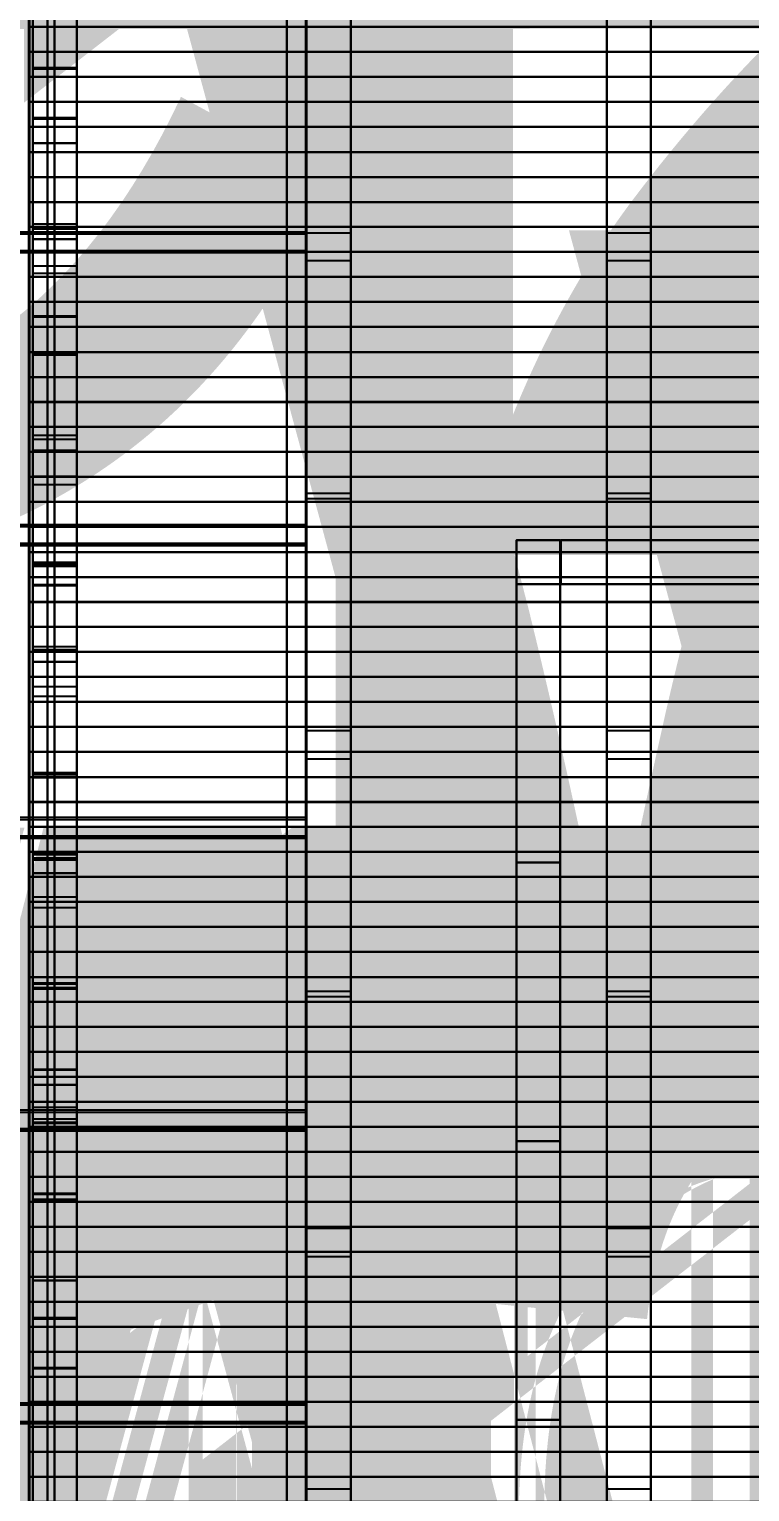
# Model space of a CAD drawing. Header units: inches. Extents: x 121 to 1265, y -33 to 627.
# Drawn here: x 407.3 to 465, y 102.3 to 219.2 of the extents above; entities that cross this region are included whole.
import ezdxf

# ---------------------------------------------------------------- set-up
doc = ezdxf.new("R2010")
doc.units = ezdxf.units.IN
doc.header["$MEASUREMENT"] = 0
for name, color, linetype in [('n5', 9, 'CONTINUOUS'), ('R1', 4, 'CONTINUOUS'), ('RT1', 7, 'CONTINUOUS'), ('W1', 5, 'CONTINUOUS')]:
    doc.layers.add(name, color=color, linetype=linetype)

msp = doc.modelspace()

# ---------------------------------------------------------------- linework, layer by layer
at = {"layer": 'n5'}
for points in [[(407.35, 505.18, -6), (407.35, 35.48, -6), (407.35, 35.48), (407.35, 505.18)], [(409.35, 505.18, -6), (409.35, 35.48, -6), (407.35, 35.48, -6), (407.35, 505.18, -6)], [(409.35, 35.48), (409.35, 505.18), (407.35, 505.18), (407.35, 35.48)], [(553.28, 217.37, -6), (407.35, 217.37, -6), (407.35, 219.37, -6), (553.28, 219.37, -6)], [(407.35, 217.37), (553.28, 217.37), (553.28, 219.37), (407.35, 219.37)], [(553.28, 217.37, -6), (407.35, 217.37, -6), (407.35, 217.37), (553.28, 217.37)], [(553.28, 215.37, -6), (407.35, 215.37, -6), (407.35, 217.37, -6), (553.28, 217.37, -6)], [(407.35, 215.37), (553.28, 215.37), (553.28, 217.37), (407.35, 217.37)], [(553.28, 215.37, -6), (407.35, 215.37, -6), (407.35, 215.37), (553.28, 215.37)], [(553.28, 213.37, -6), (407.35, 213.37, -6), (407.35, 215.37, -6), (553.28, 215.37, -6)], [(407.35, 213.37), (553.28, 213.37), (553.28, 215.37), (407.35, 215.37)], [(553.28, 213.37, -6), (407.35, 213.37, -6), (407.35, 213.37), (553.28, 213.37)], [(553.28, 211.37, -6), (407.35, 211.37, -6), (407.35, 213.37, -6), (553.28, 213.37, -6)], [(407.35, 211.37), (553.28, 211.37), (553.28, 213.37), (407.35, 213.37)], [(553.28, 211.37, -6), (407.35, 211.37, -6), (407.35, 211.37), (553.28, 211.37)], [(553.28, 209.37, -6), (407.35, 209.37, -6), (407.35, 211.37, -6), (553.28, 211.37, -6)], [(407.35, 209.37), (553.28, 209.37), (553.28, 211.37), (407.35, 211.37)], [(553.28, 209.37, -6), (407.35, 209.37, -6), (407.35, 209.37), (553.28, 209.37)], [(553.28, 207.37, -6), (407.35, 207.37, -6), (407.35, 209.37, -6), (553.28, 209.37, -6)], [(407.35, 207.37), (553.28, 207.37), (553.28, 209.37), (407.35, 209.37)], [(553.28, 207.37, -6), (407.35, 207.37, -6), (407.35, 207.37), (553.28, 207.37)], [(553.28, 205.37, -6), (407.35, 205.37, -6), (407.35, 207.37, -6), (553.28, 207.37, -6)], [(407.35, 205.37), (553.28, 205.37), (553.28, 207.37), (407.35, 207.37)], [(553.28, 205.38, -6), (407.35, 205.37, -6), (407.35, 205.37), (553.28, 205.38)], [(553.28, 203.38, -6), (407.35, 203.37, -6), (407.35, 205.37, -6), (553.28, 205.38, -6)], [(407.35, 203.37), (553.28, 203.38), (553.28, 205.38), (407.35, 205.37)], [(553.28, 203.38, -6), (407.35, 203.38, -6), (407.35, 203.38), (553.28, 203.38)], [(553.28, 201.38, -6), (407.35, 201.38, -6), (407.35, 203.38, -6), (553.28, 203.38, -6)], [(407.35, 201.38), (553.28, 201.38), (553.28, 203.38), (407.35, 203.38)], [(553.28, 201.38, -6), (407.35, 201.38, -6), (407.35, 201.38), (553.28, 201.38)], [(553.28, 199.38, -6), (407.35, 199.38, -6), (407.35, 201.38, -6), (553.28, 201.38, -6)], [(407.35, 199.38), (553.28, 199.38), (553.28, 201.38), (407.35, 201.38)], [(553.28, 199.38, -6), (407.35, 199.38, -6), (407.35, 199.38), (553.28, 199.38)], [(553.28, 197.38, -6), (407.35, 197.38, -6), (407.35, 199.38, -6), (553.28, 199.38, -6)], [(407.35, 197.38), (553.28, 197.38), (553.28, 199.38), (407.35, 199.38)], [(553.28, 197.38, -6), (407.35, 197.38, -6), (407.35, 197.38), (553.28, 197.38)], [(553.28, 195.38, -6), (407.35, 195.38, -6), (407.35, 197.38, -6), (553.28, 197.38, -6)], [(407.35, 195.38), (553.28, 195.38), (553.28, 197.38), (407.35, 197.38)], [(553.28, 195.38, -6), (407.35, 195.38, -6), (407.35, 195.38), (553.28, 195.38)], [(553.28, 193.38, -6), (407.35, 193.38, -6), (407.35, 195.38, -6), (553.28, 195.38, -6)], [(407.35, 193.38), (553.28, 193.38), (553.28, 195.38), (407.35, 195.38)], [(553.28, 193.38, -6), (407.35, 193.38, -6), (407.35, 193.38), (553.28, 193.38)], [(553.28, 191.38, -6), (407.35, 191.38, -6), (407.35, 193.38, -6), (553.28, 193.38, -6)], [(407.35, 191.38), (553.28, 191.38), (553.28, 193.38), (407.35, 193.38)], [(553.28, 191.38, -6), (407.35, 191.38, -6), (407.35, 191.38), (553.28, 191.38)], [(553.28, 189.38, -6), (407.35, 189.38, -6), (407.35, 191.38, -6), (553.28, 191.38, -6)], [(407.35, 189.38), (553.28, 189.38), (553.28, 191.38), (407.35, 191.38)], [(553.28, 189.39, -6), (407.35, 189.39, -6), (407.35, 189.39), (553.28, 189.39)], [(553.28, 187.39, -6), (407.35, 187.39, -6), (407.35, 189.39, -6), (553.28, 189.39, -6)], [(407.35, 187.39), (553.28, 187.39), (553.28, 189.39), (407.35, 189.39)], [(553.28, 187.39, -6), (407.35, 187.39, -6), (407.35, 187.39), (553.28, 187.39)], [(553.28, 185.39, -6), (407.35, 185.39, -6), (407.35, 187.39, -6), (553.28, 187.39, -6)], [(407.35, 185.39), (553.28, 185.39), (553.28, 187.39), (407.35, 187.39)], [(553.28, 185.39, -6), (407.35, 185.39, -6), (407.35, 185.39), (553.28, 185.39)], [(553.28, 183.39, -6), (407.35, 183.39, -6), (407.35, 185.39, -6), (553.28, 185.39, -6)], [(407.35, 183.39), (553.28, 183.39), (553.28, 185.39), (407.35, 185.39)], [(553.28, 183.39, -6), (407.35, 183.39, -6), (407.35, 183.39), (553.28, 183.39)], [(553.28, 181.39, -6), (407.35, 181.39, -6), (407.35, 183.39, -6), (553.28, 183.39, -6)], [(407.35, 181.39), (553.28, 181.39), (553.28, 183.39), (407.35, 183.39)], [(553.28, 181.39, -6), (407.35, 181.39, -6), (407.35, 181.39), (553.28, 181.39)], [(553.28, 179.39, -6), (407.35, 179.39, -6), (407.35, 181.39, -6), (553.28, 181.39, -6)], [(407.35, 179.39), (553.28, 179.39), (553.28, 181.39), (407.35, 181.39)], [(553.28, 179.39, -6), (407.35, 179.39, -6), (407.35, 179.39), (553.28, 179.39)], [(553.28, 177.39, -6), (407.35, 177.39, -6), (407.35, 179.39, -6), (553.28, 179.39, -6)], [(407.35, 177.39), (553.28, 177.39), (553.28, 179.39), (407.35, 179.39)], [(553.28, 177.39, -6), (407.35, 177.39, -6), (407.35, 177.39), (553.28, 177.39)], [(553.28, 175.39, -6), (407.35, 175.39, -6), (407.35, 177.39, -6), (553.28, 177.39, -6)], [(407.35, 175.39), (553.28, 175.39), (553.28, 177.39), (407.35, 177.39)], [(553.28, 175.39, -6), (407.35, 175.39, -6), (407.35, 175.39), (553.28, 175.39)], [(553.28, 173.39, -6), (407.35, 173.39, -6), (407.35, 175.39, -6), (553.28, 175.39, -6)], [(407.35, 173.39), (553.28, 173.39), (553.28, 175.39), (407.35, 175.39)], [(553.28, 173.4, -6), (407.35, 173.4, -6), (407.35, 173.4), (553.28, 173.4)], [(553.28, 171.4, -6), (407.35, 171.4, -6), (407.35, 173.4, -6), (553.28, 173.4, -6)], [(407.35, 171.4), (553.28, 171.4), (553.28, 173.4), (407.35, 173.4)], [(553.28, 171.4, -6), (407.35, 171.4, -6), (407.35, 171.4), (553.28, 171.4)], [(553.28, 169.4, -6), (407.35, 169.4, -6), (407.35, 171.4, -6), (553.28, 171.4, -6)], [(407.35, 169.4), (553.28, 169.4), (553.28, 171.4), (407.35, 171.4)], [(553.28, 169.4, -6), (407.35, 169.4, -6), (407.35, 169.4), (553.28, 169.4)], [(553.28, 167.4, -6), (407.35, 167.4, -6), (407.35, 169.4, -6), (553.28, 169.4, -6)], [(407.35, 167.4), (553.28, 167.4), (553.28, 169.4), (407.35, 169.4)], [(553.28, 167.4, -6), (407.35, 167.4, -6), (407.35, 167.4), (553.28, 167.4)], [(553.28, 165.4, -6), (407.35, 165.4, -6), (407.35, 167.4, -6), (553.28, 167.4, -6)], [(407.35, 165.4), (553.28, 165.4), (553.28, 167.4), (407.35, 167.4)], [(553.28, 165.4, -6), (407.35, 165.4, -6), (407.35, 165.4), (553.28, 165.4)], [(553.28, 163.4, -6), (407.35, 163.4, -6), (407.35, 165.4, -6), (553.28, 165.4, -6)], [(407.35, 163.4), (553.28, 163.4), (553.28, 165.4), (407.35, 165.4)], [(553.28, 163.4, -6), (407.35, 163.4, -6), (407.35, 163.4), (553.28, 163.4)], [(553.28, 161.4, -6), (407.35, 161.4, -6), (407.35, 163.4, -6), (553.28, 163.4, -6)], [(407.35, 161.4), (553.28, 161.4), (553.28, 163.4), (407.35, 163.4)], [(553.28, 161.4, -6), (407.35, 161.4, -6), (407.35, 161.4), (553.28, 161.4)], [(553.28, 159.4, -6), (407.35, 159.4, -6), (407.35, 161.4, -6), (553.28, 161.4, -6)], [(407.35, 159.4), (553.28, 159.4), (553.28, 161.4), (407.35, 161.4)], [(553.28, 159.4, -6), (407.35, 159.4, -6), (407.35, 159.4), (553.28, 159.4)], [(553.28, 157.4, -6), (407.35, 157.4, -6), (407.35, 159.4, -6), (553.28, 159.4, -6)], [(407.35, 157.4), (553.28, 157.4), (553.28, 159.4), (407.35, 159.4)], [(553.28, 157.41, -6), (407.35, 157.41, -6), (407.35, 157.41), (553.28, 157.41)], [(553.28, 155.41, -6), (407.35, 155.41, -6), (407.35, 157.41, -6), (553.28, 157.41, -6)], [(407.35, 155.41), (553.28, 155.41), (553.28, 157.41), (407.35, 157.41)], [(553.28, 155.41, -6), (407.35, 155.41, -6), (407.35, 155.41), (553.28, 155.41)], [(553.28, 153.41, -6), (407.35, 153.41, -6), (407.35, 155.41, -6), (553.28, 155.41, -6)], [(407.35, 153.41), (553.28, 153.41), (553.28, 155.41), (407.35, 155.41)], [(553.28, 153.41, -6), (407.35, 153.41, -6), (407.35, 153.41), (553.28, 153.41)], [(553.28, 151.41, -6), (407.35, 151.41, -6), (407.35, 153.41, -6), (553.28, 153.41, -6)], [(407.35, 151.41), (553.28, 151.41), (553.28, 153.41), (407.35, 153.41)], [(553.28, 151.41, -6), (407.35, 151.41, -6), (407.35, 151.41), (553.28, 151.41)], [(553.28, 149.41, -6), (407.35, 149.41, -6), (407.35, 151.41, -6), (553.28, 151.41, -6)], [(407.35, 149.41), (553.28, 149.41), (553.28, 151.41), (407.35, 151.41)], [(553.28, 149.41, -6), (407.35, 149.41, -6), (407.35, 149.41), (553.28, 149.41)], [(553.28, 147.41, -6), (407.35, 147.41, -6), (407.35, 149.41, -6), (553.28, 149.41, -6)], [(407.35, 147.41), (553.28, 147.41), (553.28, 149.41), (407.35, 149.41)], [(553.28, 147.41, -6), (407.35, 147.41, -6), (407.35, 147.41), (553.28, 147.41)], [(553.28, 145.41, -6), (407.35, 145.41, -6), (407.35, 147.41, -6), (553.28, 147.41, -6)], [(407.35, 145.41), (553.28, 145.41), (553.28, 147.41), (407.35, 147.41)], [(553.28, 145.41, -6), (407.35, 145.41, -6), (407.35, 145.41), (553.28, 145.41)], [(553.28, 143.41, -6), (407.35, 143.41, -6), (407.35, 145.41, -6), (553.28, 145.41, -6)], [(407.35, 143.41), (553.28, 143.41), (553.28, 145.41), (407.35, 145.41)], [(553.28, 143.42, -6), (407.35, 143.41, -6), (407.35, 143.41), (553.28, 143.42)], [(553.28, 141.42, -6), (407.35, 141.41, -6), (407.35, 143.41, -6), (553.28, 143.42, -6)], [(407.35, 141.41), (553.28, 141.42), (553.28, 143.42), (407.35, 143.41)], [(553.28, 141.42, -6), (407.35, 141.42, -6), (407.35, 141.42), (553.28, 141.42)], [(553.28, 139.42, -6), (407.35, 139.42, -6), (407.35, 141.42, -6), (553.28, 141.42, -6)], [(407.35, 139.42), (553.28, 139.42), (553.28, 141.42), (407.35, 141.42)], [(553.28, 139.42, -6), (407.35, 139.42, -6), (407.35, 139.42), (553.28, 139.42)], [(553.28, 137.42, -6), (407.35, 137.42, -6), (407.35, 139.42, -6), (553.28, 139.42, -6)], [(407.35, 137.42), (553.28, 137.42), (553.28, 139.42), (407.35, 139.42)], [(553.28, 137.42, -6), (407.35, 137.42, -6), (407.35, 137.42), (553.28, 137.42)], [(553.28, 135.42, -6), (407.35, 135.42, -6), (407.35, 137.42, -6), (553.28, 137.42, -6)], [(407.35, 135.42), (553.28, 135.42), (553.28, 137.42), (407.35, 137.42)], [(553.28, 135.42, -6), (407.35, 135.42, -6), (407.35, 135.42), (553.28, 135.42)], [(553.28, 133.42, -6), (407.35, 133.42, -6), (407.35, 135.42, -6), (553.28, 135.42, -6)], [(407.35, 133.42), (553.28, 133.42), (553.28, 135.42), (407.35, 135.42)], [(553.28, 133.42, -6), (407.35, 133.42, -6), (407.35, 133.42), (553.28, 133.42)], [(553.28, 131.42, -6), (407.35, 131.42, -6), (407.35, 133.42, -6), (553.28, 133.42, -6)], [(407.35, 131.42), (553.28, 131.42), (553.28, 133.42), (407.35, 133.42)], [(553.28, 131.42, -6), (407.35, 131.42, -6), (407.35, 131.42), (553.28, 131.42)], [(553.28, 129.42, -6), (407.35, 129.42, -6), (407.35, 131.42, -6), (553.28, 131.42, -6)], [(407.35, 129.42), (553.28, 129.42), (553.28, 131.42), (407.35, 131.42)], [(553.28, 129.42, -6), (407.35, 129.42, -6), (407.35, 129.42), (553.28, 129.42)], [(553.28, 127.42, -6), (407.35, 127.42, -6), (407.35, 129.42, -6), (553.28, 129.42, -6)], [(407.35, 127.42), (553.28, 127.42), (553.28, 129.42), (407.35, 129.42)], [(553.28, 127.43, -6), (407.35, 127.43, -6), (407.35, 127.43), (553.28, 127.43)], [(553.28, 125.43, -6), (407.35, 125.43, -6), (407.35, 127.43, -6), (553.28, 127.43, -6)], [(407.35, 125.43), (553.28, 125.43), (553.28, 127.43), (407.35, 127.43)], [(553.28, 125.43, -6), (407.35, 125.43, -6), (407.35, 125.43), (553.28, 125.43)], [(553.28, 123.43, -6), (407.35, 123.43, -6), (407.35, 125.43, -6), (553.28, 125.43, -6)], [(407.35, 123.43), (553.28, 123.43), (553.28, 125.43), (407.35, 125.43)], [(553.28, 123.43, -6), (407.35, 123.43, -6), (407.35, 123.43), (553.28, 123.43)], [(553.28, 121.43, -6), (407.35, 121.43, -6), (407.35, 123.43, -6), (553.28, 123.43, -6)], [(407.35, 121.43), (553.28, 121.43), (553.28, 123.43), (407.35, 123.43)], [(553.28, 121.43, -6), (407.35, 121.43, -6), (407.35, 121.43), (553.28, 121.43)], [(553.28, 119.43, -6), (407.35, 119.43, -6), (407.35, 121.43, -6), (553.28, 121.43, -6)], [(407.35, 119.43), (553.28, 119.43), (553.28, 121.43), (407.35, 121.43)], [(553.28, 119.43, -6), (407.35, 119.43, -6), (407.35, 119.43), (553.28, 119.43)], [(553.28, 117.43, -6), (407.35, 117.43, -6), (407.35, 119.43, -6), (553.28, 119.43, -6)], [(407.35, 117.43), (553.28, 117.43), (553.28, 119.43), (407.35, 119.43)], [(553.28, 117.43, -6), (407.35, 117.43, -6), (407.35, 117.43), (553.28, 117.43)], [(553.28, 115.43, -6), (407.35, 115.43, -6), (407.35, 117.43, -6), (553.28, 117.43, -6)], [(407.35, 115.43), (553.28, 115.43), (553.28, 117.43), (407.35, 117.43)], [(553.28, 115.43, -6), (407.35, 115.43, -6), (407.35, 115.43), (553.28, 115.43)], [(553.28, 113.43, -6), (407.35, 113.43, -6), (407.35, 115.43, -6), (553.28, 115.43, -6)], [(407.35, 113.43), (553.28, 113.43), (553.28, 115.43), (407.35, 115.43)], [(553.28, 113.43, -6), (407.35, 113.43, -6), (407.35, 113.43), (553.28, 113.43)], [(553.28, 111.43, -6), (407.35, 111.43, -6), (407.35, 113.43, -6), (553.28, 113.43, -6)], [(407.35, 111.43), (553.28, 111.43), (553.28, 113.43), (407.35, 113.43)], [(553.28, 111.44, -6), (407.35, 111.44, -6), (407.35, 111.44), (553.28, 111.44)], [(553.28, 109.44, -6), (407.35, 109.44, -6), (407.35, 111.44, -6), (553.28, 111.44, -6)], [(407.35, 109.44), (553.28, 109.44), (553.28, 111.44), (407.35, 111.44)], [(553.28, 109.44, -6), (407.35, 109.44, -6), (407.35, 109.44), (553.28, 109.44)], [(553.28, 107.44, -6), (407.35, 107.44, -6), (407.35, 109.44, -6), (553.28, 109.44, -6)], [(407.35, 107.44), (553.28, 107.44), (553.28, 109.44), (407.35, 109.44)], [(553.28, 107.44, -6), (407.35, 107.44, -6), (407.35, 107.44), (553.28, 107.44)], [(553.28, 105.44, -6), (407.35, 105.44, -6), (407.35, 107.44, -6), (553.28, 107.44, -6)], [(407.35, 105.44), (553.28, 105.44), (553.28, 107.44), (407.35, 107.44)], [(553.28, 105.44, -6), (407.35, 105.44, -6), (407.35, 105.44), (553.28, 105.44)], [(553.28, 103.44, -6), (407.35, 103.44, -6), (407.35, 105.44, -6), (553.28, 105.44, -6)], [(407.35, 103.44), (553.28, 103.44), (553.28, 105.44), (407.35, 105.44)], [(553.28, 103.44, -6), (407.35, 103.44, -6), (407.35, 103.44), (553.28, 103.44)], [(553.28, 101.44, -6), (407.35, 101.44, -6), (407.35, 103.44, -6), (553.28, 103.44, -6)], [(407.35, 101.44), (553.28, 101.44), (553.28, 103.44), (407.35, 103.44)]]:
    msp.add_3dface(points, dxfattribs=at)
at = {"layer": 'R1'}
for points in [[(427.95, 529.14, 146.56), (427.95, -32.57, 170), (429.45, -32.57, 170), (429.45, 529.14, 146.56)], [(427.95, -32.72, 166.44), (427.95, 528.99, 143), (429.45, 528.99, 143), (429.45, -32.72, 166.44)], [(429.45, -32.72, 166.44), (429.45, 528.99, 143), (429.45, 529.14, 146.56), (429.45, -32.57, 170)], [(408.79, 201.47, 160.24), (408.79, 224.88, 159.26), (407.29, 224.88, 159.26), (407.29, 201.47, 160.24)], [(408.79, 224.73, 155.7), (408.79, 201.33, 156.68), (407.29, 201.33, 156.68), (407.29, 224.73, 155.7)], [(429.46, 202.97, 160.17), (395.29, 202.97, 160.17), (395.29, 201.47, 160.24), (429.46, 201.47, 160.24)], [(395.29, 202.82, 156.61), (429.46, 202.82, 156.61), (429.46, 201.33, 156.68), (395.29, 201.33, 156.68)], [(395.29, 201.33, 156.68), (429.46, 201.33, 156.68), (429.46, 201.47, 160.24), (395.29, 201.47, 160.24)], [(408.79, 178.07, 161.21), (408.79, 201.47, 160.24), (407.29, 201.47, 160.24), (407.29, 178.07, 161.21)], [(408.79, 201.33, 156.68), (408.79, 177.92, 157.65), (407.29, 177.92, 157.65), (407.29, 201.33, 156.68)], [(429.46, 179.57, 161.15), (395.29, 179.57, 161.15), (395.29, 178.07, 161.21), (429.46, 178.07, 161.21)], [(395.29, 179.42, 157.59), (429.46, 179.42, 157.59), (429.46, 177.92, 157.65), (395.29, 177.92, 157.65)], [(395.29, 177.92, 157.65), (429.46, 177.92, 157.65), (429.46, 178.07, 161.21), (395.29, 178.07, 161.21)], [(408.79, 154.66, 162.19), (408.79, 178.07, 161.21), (407.29, 178.07, 161.21), (407.29, 154.66, 162.19)], [(408.79, 177.92, 157.65), (408.79, 154.52, 158.63), (407.29, 154.52, 158.63), (407.29, 177.92, 157.65)], [(429.46, 156.16, 162.13), (395.29, 156.16, 162.13), (395.29, 154.66, 162.19), (429.46, 154.66, 162.19)], [(395.29, 156.01, 158.57), (429.46, 156.01, 158.57), (429.46, 154.52, 158.63), (395.29, 154.52, 158.63)], [(395.29, 154.52, 158.63), (429.46, 154.52, 158.63), (429.46, 154.66, 162.19), (395.29, 154.66, 162.19)], [(408.79, 131.26, 163.17), (408.79, 154.66, 162.19), (407.29, 154.66, 162.19), (407.29, 131.26, 163.17)], [(408.79, 154.52, 158.63), (408.79, 131.11, 159.61), (407.29, 131.11, 159.61), (407.29, 154.52, 158.63)], [(429.46, 132.76, 163.1), (395.29, 132.76, 163.1), (395.29, 131.26, 163.17), (429.46, 131.26, 163.17)], [(395.29, 132.61, 159.54), (429.46, 132.61, 159.54), (429.46, 131.11, 159.61), (395.29, 131.11, 159.61)], [(395.29, 131.11, 159.61), (429.46, 131.11, 159.61), (429.46, 131.26, 163.17), (395.29, 131.26, 163.17)], [(408.79, 107.85, 164.14), (408.79, 131.26, 163.17), (407.29, 131.26, 163.17), (407.29, 107.85, 164.14)], [(408.79, 131.11, 159.61), (408.79, 107.71, 160.58), (407.29, 107.71, 160.58), (407.29, 131.11, 159.61)], [(429.46, 109.35, 164.08), (395.29, 109.35, 164.08), (395.29, 107.85, 164.14), (429.46, 107.85, 164.14)], [(395.29, 109.2, 160.52), (429.46, 109.21, 160.52), (429.46, 107.71, 160.58), (395.29, 107.71, 160.58)], [(395.29, 107.71, 160.58), (429.46, 107.71, 160.58), (429.46, 107.85, 164.14), (395.29, 107.85, 164.14)], [(408.79, 84.45, 165.12), (408.79, 107.85, 164.14), (407.29, 107.85, 164.14), (407.29, 84.45, 165.12)], [(408.79, 107.71, 160.58), (408.79, 84.3, 161.56), (407.29, 84.3, 161.56), (407.29, 107.71, 160.58)]]:
    msp.add_3dface(points, dxfattribs=at)
at = {"layer": 'RT1'}
for points in [[(429.51, 528.99, 146.57), (429.51, -32.72, 170.01), (433.06, -32.72, 170.01), (433.06, 528.99, 146.57)], [(429.51, 528.99, 146.57), (429.51, 528.93, 145.11), (429.51, -32.78, 168.56), (429.51, -32.72, 170.01)], [(433.06, 528.99, 146.57), (433.06, -32.72, 170.01), (433.06, -32.78, 168.56), (433.06, 528.93, 145.11)], [(453.53, 528.99, 146.57), (453.53, -32.72, 170.01), (457.07, -32.72, 170.01), (457.07, 528.99, 146.57)], [(453.53, 528.99, 146.57), (453.53, 528.93, 145.11), (453.53, -32.78, 168.56), (453.53, -32.72, 170.01)], [(457.07, 528.99, 146.57), (457.07, -32.72, 170.01), (457.07, -32.78, 168.56), (457.07, 528.93, 145.11)], [(429.51, 501.83, 131.66), (429.51, 21.03, 151.73), (429.51, 21.09, 153.19), (429.51, 501.89, 133.12)], [(433.06, 501.83, 131.66), (433.06, 21.03, 151.73), (429.51, 21.03, 151.73), (429.51, 501.83, 131.66)], [(433.06, 501.83, 131.66), (433.06, 501.89, 133.12), (433.06, 21.09, 153.19), (433.06, 21.03, 151.73)], [(453.53, 501.83, 131.66), (453.53, 21.03, 151.73), (453.53, 21.09, 153.19), (453.53, 501.89, 133.12)], [(457.07, 501.83, 131.66), (457.07, 21.03, 151.73), (453.53, 21.03, 151.73), (453.53, 501.83, 131.66)], [(457.07, 501.83, 131.66), (457.07, 501.89, 133.12), (457.07, 21.09, 153.19), (457.07, 21.03, 151.73)], [(429.51, 222.3, 144.49), (429.51, 202.9, 160.18), (433.06, 202.9, 160.18), (433.06, 222.3, 144.49)], [(429.51, 222.3, 144.49), (429.51, 221.39, 143.36), (429.51, 201.98, 159.05), (429.51, 202.9, 160.18)], [(433.06, 222.3, 144.49), (433.06, 202.9, 160.18), (433.06, 201.98, 159.05), (433.06, 221.39, 143.36)], [(453.53, 222.3, 144.49), (453.53, 202.9, 160.18), (457.07, 202.9, 160.18), (457.07, 222.3, 144.49)], [(453.53, 222.3, 144.49), (453.53, 221.39, 143.36), (453.53, 201.98, 159.05), (453.53, 202.9, 160.18)], [(457.07, 222.3, 144.49), (457.07, 202.9, 160.18), (457.07, 201.98, 159.05), (457.07, 221.39, 143.36)], [(429.51, 200.66, 160.27), (429.51, 201.55, 159.11), (429.51, 182.98, 144.97), (429.51, 182.1, 146.13)], [(433.06, 200.66, 160.27), (433.06, 182.1, 146.13), (433.06, 182.98, 144.97), (433.06, 201.55, 159.11)], [(453.53, 200.66, 160.27), (453.53, 201.55, 159.11), (453.53, 182.98, 144.97), (453.53, 182.1, 146.13)], [(457.07, 200.66, 160.27), (457.07, 182.1, 146.13), (457.07, 182.98, 144.97), (457.07, 201.55, 159.11)], [(429.51, 200.66, 160.27), (429.51, 182.1, 146.13), (433.06, 182.1, 146.13), (433.06, 200.66, 160.27)], [(453.53, 200.66, 160.27), (453.53, 182.1, 146.13), (457.07, 182.1, 146.13), (457.07, 200.66, 160.27)], [(429.51, 181.63, 146.18), (429.51, 163.13, 161.84), (433.06, 163.13, 161.84), (433.06, 181.63, 146.18)], [(429.51, 181.63, 146.18), (429.51, 180.68, 145.07), (429.51, 162.18, 160.73), (429.51, 163.13, 161.84)], [(433.06, 181.63, 146.18), (433.06, 163.13, 161.84), (433.06, 162.18, 160.73), (433.06, 180.68, 145.07)], [(453.53, 181.63, 146.18), (453.53, 163.13, 161.84), (457.07, 163.13, 161.84), (457.07, 181.63, 146.18)], [(453.53, 181.63, 146.18), (453.53, 180.68, 145.07), (453.53, 162.18, 160.73), (453.53, 163.13, 161.84)], [(457.07, 181.63, 146.18), (457.07, 163.13, 161.84), (457.07, 162.18, 160.73), (457.07, 180.68, 145.07)], [(429.51, 160.83, 161.93), (429.51, 161.71, 160.78), (429.51, 143.18, 146.63), (429.51, 142.29, 147.79)], [(433.06, 160.83, 161.93), (433.06, 142.29, 147.79), (433.06, 143.18, 146.63), (433.06, 161.71, 160.78)], [(453.53, 160.83, 161.93), (453.53, 161.71, 160.78), (453.53, 143.18, 146.63), (453.53, 142.29, 147.79)], [(457.07, 160.83, 161.93), (457.07, 142.29, 147.79), (457.07, 143.18, 146.63), (457.07, 161.71, 160.78)], [(429.51, 160.83, 161.93), (429.51, 142.29, 147.79), (433.06, 142.29, 147.79), (433.06, 160.83, 161.93)], [(453.53, 160.83, 161.93), (453.53, 142.29, 147.79), (457.07, 142.29, 147.79), (457.07, 160.83, 161.93)], [(429.51, 141.82, 147.84), (429.51, 123.32, 163.5), (433.06, 123.32, 163.5), (433.06, 141.82, 147.84)], [(429.51, 141.82, 147.84), (429.51, 140.88, 146.73), (429.51, 122.38, 162.39), (429.51, 123.32, 163.5)], [(433.06, 141.82, 147.84), (433.06, 123.32, 163.5), (433.06, 122.38, 162.39), (433.06, 140.88, 146.73)], [(453.53, 141.82, 147.84), (453.53, 123.32, 163.5), (457.07, 123.32, 163.5), (457.07, 141.82, 147.84)], [(453.53, 141.82, 147.84), (453.53, 140.88, 146.73), (453.53, 122.38, 162.39), (453.53, 123.32, 163.5)], [(457.07, 141.82, 147.84), (457.07, 123.32, 163.5), (457.07, 122.38, 162.39), (457.07, 140.88, 146.73)], [(429.51, 121.03, 163.6), (429.51, 121.91, 162.44), (429.51, 103.37, 148.29), (429.51, 102.49, 149.45)], [(433.06, 121.03, 163.6), (433.06, 102.49, 149.45), (433.06, 103.37, 148.29), (433.06, 121.91, 162.44)], [(453.53, 121.03, 163.6), (453.53, 121.91, 162.44), (453.53, 103.37, 148.29), (453.53, 102.49, 149.45)], [(457.07, 121.03, 163.6), (457.07, 102.49, 149.45), (457.07, 103.37, 148.29), (457.07, 121.91, 162.44)], [(429.51, 121.03, 163.6), (429.51, 102.49, 149.45), (433.06, 102.49, 149.45), (433.06, 121.03, 163.6)], [(453.53, 121.03, 163.6), (453.53, 102.49, 149.45), (457.07, 102.49, 149.45), (457.07, 121.03, 163.6)]]:
    msp.add_3dface(points, dxfattribs=at)
at = {"layer": 'W1'}
for points in [[(411.13, 220.3), (411.13, 38.05), (407.63, 38.05), (407.63, 220.3)], [(407.63, 38.05, 1.5), (407.63, 220.3, 1.5), (407.63, 220.3), (407.63, 38.05)], [(411.13, 38.05, 163.49), (411.13, 220.3, 155.88), (407.63, 220.3, 155.88), (407.63, 38.05, 163.49)], [(407.63, 220.23, 154.39), (407.63, 37.98, 161.99), (407.63, 38.05, 163.49), (407.63, 220.3, 155.88)], [(407.63, 218.8), (407.63, 218.8, 155.88), (407.63, 220.3, 155.88), (407.63, 220.3)], [(411.13, 216.11, 54.5), (411.13, 220.3, 54.5), (407.63, 220.3, 54.5), (407.63, 216.11, 54.5)], [(407.63, 220.3, 53), (407.63, 216.11, 53), (407.63, 216.11, 54.5), (407.63, 220.3, 54.5)], [(411.13, 220.3, 1.5), (411.13, 38.05, 1.5), (411.13, 38.05), (411.13, 220.3)], [(411.13, 37.98, 161.99), (411.13, 220.23, 154.39), (411.13, 220.3, 155.88), (411.13, 38.05, 163.49)], [(411.13, 218.8, 155.88), (411.13, 218.8), (411.13, 220.3), (411.13, 220.3, 155.88)], [(411.13, 216.11, 53), (411.13, 220.3, 53), (411.13, 220.3, 54.5), (411.13, 216.11, 54.5)], [(407.63, 217.61, 156.06), (407.63, 217.61), (407.63, 216.11), (407.63, 216.11, 156.06)], [(407.63, 217.61, 108), (407.63, 110.61, 108), (407.63, 110.61, 120), (407.63, 217.61, 120)], [(407.63, 217.57, 80), (407.63, 110.57, 80), (407.63, 110.57, 93.56), (407.63, 217.57, 93.56)], [(411.13, 217.61), (411.13, 217.61, 156.06), (411.13, 216.11, 156.06), (411.13, 216.11)], [(411.13, 217.61, 108), (411.13, 110.61, 108), (411.13, 110.61, 120), (411.13, 217.61, 120)], [(411.13, 217.57, 80), (411.13, 110.57, 80), (411.13, 110.57, 92), (411.13, 217.57, 92)], [(411.13, 217.57, 80), (411.13, 110.57, 80), (411.13, 110.57, 93.56), (411.13, 217.57, 93.56)], [(411.13, 216.11), (411.13, 216.11, 156.06), (407.63, 216.11, 156.06), (407.63, 216.11)], [(411.13, 216.05, 156.06), (411.13, 216.05), (407.63, 216.05), (407.63, 216.05, 156.06)], [(407.63, 214.55), (407.63, 214.55, 156.06), (407.63, 216.05, 156.06), (407.63, 216.05)], [(411.13, 216.01, 108), (411.13, 212.11, 108), (407.63, 212.11, 108), (407.63, 216.01, 108)], [(407.63, 212.11, 109.5), (407.63, 216.01, 109.5), (407.63, 216.01, 108), (407.63, 212.11, 108)], [(411.13, 216.01, 80), (411.13, 212.07, 80), (407.63, 212.07, 80), (407.63, 216.01, 80)], [(407.63, 212.07, 81.5), (407.63, 216.01, 81.5), (407.63, 216.01, 80), (407.63, 212.07, 80)], [(411.13, 212.11, 54.5), (411.13, 216.01, 54.5), (407.63, 216.01, 54.5), (407.63, 212.11, 54.5)], [(407.63, 216.01, 53), (407.63, 212.11, 53), (407.63, 212.11, 54.5), (407.63, 216.01, 54.5)], [(411.13, 214.55, 156.06), (411.13, 214.55), (411.13, 216.05), (411.13, 216.05, 156.06)], [(411.13, 216.01, 109.5), (411.13, 212.11, 109.5), (411.13, 212.11, 108), (411.13, 216.01, 108)], [(411.13, 216.01, 81.5), (411.13, 212.07, 81.5), (411.13, 212.07, 80), (411.13, 216.01, 80)], [(411.13, 212.11, 53), (411.13, 216.01, 53), (411.13, 216.01, 54.5), (411.13, 212.11, 54.5)], [(407.63, 213.61, 156.23), (407.63, 213.61), (407.63, 212.11), (407.63, 212.11, 156.23)], [(411.13, 213.61), (411.13, 213.61, 156.23), (411.13, 212.11, 156.23), (411.13, 212.11)], [(411.13, 212.11, 108), (411.13, 116.11, 108), (407.63, 116.11, 108), (407.63, 212.11, 108)], [(407.63, 116.11, 109.5), (407.63, 212.11, 109.5), (407.63, 212.11, 108), (407.63, 116.11, 108)], [(411.13, 212.11), (411.13, 212.11, 156.23), (407.63, 212.11, 156.23), (407.63, 212.11)], [(411.13, 212.07, 80), (411.13, 116.11, 80), (407.63, 116.11, 80), (407.63, 212.07, 80)], [(407.63, 116.11, 81.5), (407.63, 212.07, 81.5), (407.63, 212.07, 80), (407.63, 116.11, 80)], [(411.13, 212.07, 92.06), (411.13, 116.11, 92.06), (407.63, 116.11, 92.06), (407.63, 212.07, 92.06)], [(407.63, 116.11, 93.56), (407.63, 212.07, 93.56), (407.63, 212.07, 92.06), (407.63, 116.11, 92.06)], [(411.13, 212.05, 156.23), (411.13, 212.05, 108), (407.63, 212.05, 108), (407.63, 212.05, 156.23)], [(407.63, 210.55, 108), (407.63, 210.55, 156.23), (407.63, 212.05, 156.23), (407.63, 212.05, 108)], [(411.13, 212.05, 120.06), (411.13, 116.17, 120.06), (407.63, 116.17, 120.06), (407.63, 212.05, 120.06)], [(407.63, 116.17, 121.56), (407.63, 212.05, 121.56), (407.63, 212.05, 120.06), (407.63, 116.17, 120.06)], [(411.13, 116.17, 120), (411.13, 212.05, 120), (407.63, 212.05, 120), (407.63, 116.17, 120)], [(407.63, 212.05, 118.5), (407.63, 116.17, 118.5), (407.63, 116.17, 120), (407.63, 212.05, 120)], [(411.13, 212.01, 92.06), (411.13, 212.01, 80), (407.63, 212.01, 80), (407.63, 212.01, 92.06)], [(407.63, 210.51, 80), (407.63, 210.51, 92.06), (407.63, 212.01, 92.06), (407.63, 212.01, 80)], [(411.13, 212.01, 156.23), (411.13, 212.01, 120.06), (407.63, 212.01, 120.06), (407.63, 212.01, 156.23)], [(407.63, 210.51, 120.06), (407.63, 210.51, 156.23), (407.63, 212.01, 156.23), (407.63, 212.01, 120.06)], [(411.13, 116.14, 92), (411.13, 212.01, 92), (407.63, 212.01, 92), (407.63, 116.14, 92)], [(407.63, 212.01, 90.5), (407.63, 116.14, 90.5), (407.63, 116.14, 92), (407.63, 212.01, 92)], [(411.13, 212.11, 109.5), (411.13, 116.11, 109.5), (411.13, 116.11, 108), (411.13, 212.11, 108)], [(411.13, 212.07, 81.5), (411.13, 116.11, 81.5), (411.13, 116.11, 80), (411.13, 212.07, 80)], [(411.13, 212.07, 93.56), (411.13, 116.11, 93.56), (411.13, 116.11, 92.06), (411.13, 212.07, 92.06)], [(411.13, 210.55, 156.23), (411.13, 210.55, 108), (411.13, 212.05, 108), (411.13, 212.05, 156.23)], [(411.13, 212.05, 121.56), (411.13, 116.17, 121.56), (411.13, 116.17, 120.06), (411.13, 212.05, 120.06)], [(411.13, 116.17, 118.5), (411.13, 212.05, 118.5), (411.13, 212.05, 120), (411.13, 116.17, 120)], [(411.13, 210.51, 92.06), (411.13, 210.51, 80), (411.13, 212.01, 80), (411.13, 212.01, 92.06)], [(411.13, 210.51, 156.23), (411.13, 210.51, 120.06), (411.13, 212.01, 120.06), (411.13, 212.01, 156.23)], [(411.13, 116.14, 90.5), (411.13, 212.01, 90.5), (411.13, 212.01, 92), (411.13, 116.14, 92)], [(411.13, 203.23, 120), (411.13, 210.07, 108), (407.63, 210.07, 108), (407.63, 203.23, 120)], [(407.63, 208.77, 107.26), (407.63, 201.92, 119.26), (407.63, 203.23, 120), (407.63, 210.07, 108)], [(411.13, 203.64, 92), (411.13, 210.04, 80), (407.63, 210.04, 80), (407.63, 203.64, 92)], [(407.63, 208.72, 79.29), (407.63, 202.32, 91.29), (407.63, 203.64, 92), (407.63, 210.04, 80)], [(411.13, 201.92, 119.26), (411.13, 208.77, 107.26), (411.13, 210.07, 108), (411.13, 203.23, 120)], [(411.13, 202.32, 91.29), (411.13, 208.72, 79.29), (411.13, 210.04, 80), (411.13, 203.64, 92)], [(411.13, 202.4, 156.63), (411.13, 202.4, 120.06), (407.63, 202.4, 120.06), (407.63, 202.4, 156.63)], [(407.63, 200.9, 120.06), (407.63, 200.9, 156.63), (407.63, 202.4, 156.63), (407.63, 202.4, 120.06)], [(411.13, 200.9, 156.63), (411.13, 200.9, 120.06), (411.13, 202.4, 120.06), (411.13, 202.4, 156.63)], [(407.63, 201.53, 119.26), (407.63, 194.68, 107.26), (407.63, 193.38, 108), (407.63, 200.23, 120)], [(411.13, 194.68, 107.26), (411.13, 201.53, 119.26), (411.13, 200.23, 120), (411.13, 193.38, 108)], [(407.63, 200.98, 91.29), (407.63, 194.58, 79.29), (407.63, 193.26, 80), (407.63, 199.66, 92)], [(411.13, 193.38, 108), (411.13, 200.23, 120), (407.63, 200.23, 120), (407.63, 193.38, 108)], [(411.13, 194.58, 79.29), (411.13, 200.98, 91.29), (411.13, 199.66, 92), (411.13, 193.26, 80)], [(411.13, 193.26, 80), (411.13, 199.66, 92), (407.63, 199.66, 92), (407.63, 193.26, 80)], [(407.63, 197.75, 156.89), (407.63, 197.75, 120.06), (407.63, 196.25, 120.06), (407.63, 196.25, 156.89)], [(411.13, 197.75, 120.06), (411.13, 197.75, 156.89), (411.13, 196.25, 156.89), (411.13, 196.25, 120.06)], [(411.13, 196.25, 120.06), (411.13, 196.25, 156.89), (407.63, 196.25, 156.89), (407.63, 196.25, 120.06)], [(411.13, 196.19, 156.89), (411.13, 196.19, 120.06), (407.63, 196.19, 120.06), (407.63, 196.19, 156.89)], [(407.63, 194.69, 120.06), (407.63, 194.69, 156.89), (407.63, 196.19, 156.89), (407.63, 196.19, 120.06)], [(411.13, 194.69, 156.89), (411.13, 194.69, 120.06), (411.13, 196.19, 120.06), (411.13, 196.19, 156.89)], [(411.13, 186.42, 120), (411.13, 193.26, 108), (407.63, 193.26, 108), (407.63, 186.42, 120)], [(407.63, 191.96, 107.26), (407.63, 185.11, 119.26), (407.63, 186.42, 120), (407.63, 193.26, 108)], [(411.13, 186.74, 92), (411.13, 193.14, 80), (407.63, 193.14, 80), (407.63, 186.74, 92)], [(407.63, 191.82, 79.29), (407.63, 185.42, 91.29), (407.63, 186.74, 92), (407.63, 193.14, 80)], [(411.13, 185.11, 119.26), (411.13, 191.96, 107.26), (411.13, 193.26, 108), (411.13, 186.42, 120)], [(411.13, 185.42, 91.29), (411.13, 191.82, 79.29), (411.13, 193.14, 80), (411.13, 186.74, 92)], [(411.13, 185.5, 157.34), (411.13, 185.5, 120.06), (407.63, 185.5, 120.06), (407.63, 185.5, 157.34)], [(407.63, 184, 120.06), (407.63, 184, 157.34), (407.63, 185.5, 157.34), (407.63, 185.5, 120.06)], [(411.13, 184, 157.34), (411.13, 184, 120.06), (411.13, 185.5, 120.06), (411.13, 185.5, 157.34)], [(407.63, 184.72, 119.26), (407.63, 177.87, 107.26), (407.63, 176.57, 108), (407.63, 183.42, 120)], [(407.63, 184.08, 91.29), (407.63, 177.68, 79.29), (407.63, 176.36, 80), (407.63, 182.76, 92)], [(411.13, 177.87, 107.26), (411.13, 184.72, 119.26), (411.13, 183.42, 120), (411.13, 176.57, 108)], [(411.13, 177.68, 79.29), (411.13, 184.08, 91.29), (411.13, 182.76, 92), (411.13, 176.36, 80)], [(411.13, 176.57, 108), (411.13, 183.42, 120), (407.63, 183.42, 120), (407.63, 176.57, 108)], [(411.13, 176.36, 80), (411.13, 182.76, 92), (407.63, 182.76, 92), (407.63, 176.36, 80)], [(449.8, 178.33), (449.8, 18.93), (446.3, 18.93), (446.3, 178.33)], [(446.3, 18.93, 1.5), (446.3, 178.33, 1.5), (446.3, 178.33), (446.3, 18.93)], [(449.8, 18.93, 151.82), (449.8, 178.33, 145.17), (446.3, 178.33, 145.17), (446.3, 18.93, 151.82)], [(446.3, 178.27, 143.67), (446.3, 18.87, 150.32), (446.3, 18.93, 151.82), (446.3, 178.33, 145.17)], [(449.8, 178.33, 145.17), (449.8, 178.33), (446.3, 178.33), (446.3, 178.33, 145.17)], [(446.3, 176.83), (446.3, 176.83, 145.17), (446.3, 178.33, 145.17), (446.3, 178.33)], [(449.8, 174.83, 55.95), (449.8, 178.33, 55.95), (446.3, 178.33, 55.95), (446.3, 174.83, 55.95)], [(446.3, 178.33, 54.45), (446.3, 174.83, 54.45), (446.3, 174.83, 55.95), (446.3, 178.33, 55.95)], [(449.8, 174.83, 111.9), (449.8, 178.33, 111.9), (446.3, 178.33, 111.9), (446.3, 174.83, 111.9)], [(446.3, 178.33, 110.4), (446.3, 174.83, 110.4), (446.3, 174.83, 111.9), (446.3, 178.33, 111.9)], [(449.8, 178.33, 1.5), (449.8, 18.93, 1.5), (449.8, 18.93), (449.8, 178.33)], [(449.8, 18.87, 150.32), (449.8, 178.27, 143.67), (449.8, 178.33, 145.17), (449.8, 18.93, 151.82)], [(449.8, 176.83, 145.17), (449.8, 176.83), (449.8, 178.33), (449.8, 178.33, 145.17)], [(449.8, 174.83, 54.45), (449.8, 178.33, 54.45), (449.8, 178.33, 55.95), (449.8, 174.83, 55.95)], [(449.8, 174.83, 110.4), (449.8, 178.33, 110.4), (449.8, 178.33, 111.9), (449.8, 174.83, 111.9)], [(536.04, 174.83), (449.87, 174.83), (449.87, 178.33), (536.04, 178.33)], [(449.87, 178.33, 1.5), (536.04, 178.33, 1.5), (536.04, 178.33), (449.87, 178.33)], [(449.87, 174.83), (449.87, 174.83, 145.17), (449.87, 178.33, 145.17), (449.87, 178.33)], [(451.37, 178.33, 145.17), (451.37, 178.33), (449.87, 178.33), (449.87, 178.33, 145.17)], [(449.87, 174.83, 145.17), (536.04, 174.83, 145.17), (536.04, 178.33, 145.17), (449.87, 178.33, 145.17)], [(536.04, 178.33, 143.67), (449.87, 178.33, 143.67), (449.87, 178.33, 145.17), (536.04, 178.33, 145.17)], [(449.87, 174.83, 48.39), (470.54, 174.83, 48.39), (470.54, 178.33, 48.39), (449.87, 178.33, 48.39)], [(470.54, 178.33, 46.89), (449.87, 178.33, 46.89), (449.87, 178.33, 48.39), (470.54, 178.33, 48.39)], [(449.87, 174.83, 96.78), (470.54, 174.83, 96.78), (470.54, 178.33, 96.78), (449.87, 178.33, 96.78)], [(470.54, 178.33, 95.28), (449.87, 178.33, 95.28), (449.87, 178.33, 96.78), (470.54, 178.33, 96.78)], [(411.13, 169.6, 120), (411.13, 176.45, 108), (407.63, 176.45, 108), (407.63, 169.6, 120)], [(407.63, 175.15, 107.26), (407.63, 168.3, 119.26), (407.63, 169.6, 120), (407.63, 176.45, 108)], [(407.63, 176.26, 157.78), (407.63, 176.26, 120.06), (407.63, 174.76, 120.06), (407.63, 174.76, 157.78)], [(411.13, 169.84, 92), (411.13, 176.24, 80), (407.63, 176.24, 80), (407.63, 169.84, 92)], [(407.63, 174.91, 79.29), (407.63, 168.52, 91.29), (407.63, 169.84, 92), (407.63, 176.24, 80)], [(411.13, 168.3, 119.26), (411.13, 175.15, 107.26), (411.13, 176.45, 108), (411.13, 169.6, 120)], [(411.13, 176.26, 120.06), (411.13, 176.26, 157.78), (411.13, 174.76, 157.78), (411.13, 174.76, 120.06)], [(411.13, 168.52, 91.29), (411.13, 174.91, 79.29), (411.13, 176.24, 80), (411.13, 169.84, 92)], [(411.13, 174.76, 120.06), (411.13, 174.76, 157.78), (407.63, 174.76, 157.78), (407.63, 174.76, 120.06)], [(411.13, 174.7, 157.79), (411.13, 174.7, 120.06), (407.63, 174.7, 120.06), (407.63, 174.7, 157.79)], [(407.63, 173.2, 120.06), (407.63, 173.2, 157.79), (407.63, 174.7, 157.79), (407.63, 174.7, 120.06)], [(411.13, 173.2, 157.79), (411.13, 173.2, 120.06), (411.13, 174.7, 120.06), (411.13, 174.7, 157.79)], [(449.8, 174.83, 145.31), (449.8, 174.83), (446.3, 174.83), (446.3, 174.83, 145.31)], [(446.3, 173.33), (446.3, 173.33, 145.31), (446.3, 174.83, 145.31), (446.3, 174.83)], [(449.8, 152.56, 55.95), (449.8, 174.83, 55.95), (446.3, 174.83, 55.95), (446.3, 152.56, 55.95)], [(446.3, 174.83, 54.45), (446.3, 152.56, 54.45), (446.3, 152.56, 55.95), (446.3, 174.83, 55.95)], [(449.8, 152.56, 111.9), (449.8, 174.83, 111.9), (446.3, 174.83, 111.9), (446.3, 152.56, 111.9)], [(446.3, 174.83, 110.4), (446.3, 152.56, 110.4), (446.3, 152.56, 111.9), (446.3, 174.83, 111.9)], [(449.8, 173.33, 145.31), (449.8, 173.33), (449.8, 174.83), (449.8, 174.83, 145.31)], [(449.8, 152.56, 54.45), (449.8, 174.83, 54.45), (449.8, 174.83, 55.95), (449.8, 152.56, 55.95)], [(449.8, 152.56, 110.4), (449.8, 174.83, 110.4), (449.8, 174.83, 111.9), (449.8, 152.56, 111.9)], [(536.04, 174.83, 1.5), (449.87, 174.83, 1.5), (449.87, 174.83), (536.04, 174.83)], [(451.37, 174.83), (451.37, 174.83, 145.17), (449.87, 174.83, 145.17), (449.87, 174.83)], [(449.87, 174.83, 143.67), (536.04, 174.83, 143.67), (536.04, 174.83, 145.17), (449.87, 174.83, 145.17)], [(449.87, 174.83, 46.89), (470.54, 174.83, 46.89), (470.54, 174.83, 48.39), (449.87, 174.83, 48.39)], [(449.87, 174.83, 95.28), (470.54, 174.83, 95.28), (470.54, 174.83, 96.78), (449.87, 174.83, 96.78)], [(411.13, 168.6, 158.04), (411.13, 168.6, 120.06), (407.63, 168.6, 120.06), (407.63, 168.6, 158.04)], [(407.63, 167.1, 120.06), (407.63, 167.1, 158.04), (407.63, 168.6, 158.04), (407.63, 168.6, 120.06)], [(411.13, 167.1, 158.04), (411.13, 167.1, 120.06), (411.13, 168.6, 120.06), (411.13, 168.6, 158.04)], [(407.63, 167.91, 119.26), (407.63, 161.06, 107.26), (407.63, 159.76, 108), (407.63, 166.6, 120)], [(411.13, 161.06, 107.26), (411.13, 167.91, 119.26), (411.13, 166.6, 120), (411.13, 159.76, 108)], [(407.63, 167.18, 91.29), (407.63, 160.78, 79.29), (407.63, 159.46, 80), (407.63, 165.85, 92)], [(411.13, 159.76, 108), (411.13, 166.6, 120), (407.63, 166.6, 120), (407.63, 159.76, 108)], [(411.13, 160.78, 79.29), (411.13, 167.18, 91.29), (411.13, 165.85, 92), (411.13, 159.46, 80)], [(411.13, 159.46, 80), (411.13, 165.85, 92), (407.63, 165.85, 92), (407.63, 159.46, 80)], [(411.13, 152.79, 120), (411.13, 159.64, 108), (407.63, 159.64, 108), (407.63, 152.79, 120)], [(407.63, 158.34, 107.26), (407.63, 151.49, 119.26), (407.63, 152.79, 120), (407.63, 159.64, 108)], [(411.13, 152.94, 92), (411.13, 159.34, 80), (407.63, 159.34, 80), (407.63, 152.94, 92)], [(407.63, 158.01, 79.29), (407.63, 151.61, 91.29), (407.63, 152.94, 92), (407.63, 159.34, 80)], [(411.13, 151.49, 119.26), (411.13, 158.34, 107.26), (411.13, 159.64, 108), (411.13, 152.79, 120)], [(411.13, 151.61, 91.29), (411.13, 158.01, 79.29), (411.13, 159.34, 80), (411.13, 152.94, 92)], [(407.63, 154.78, 158.68), (407.63, 154.78, 120.06), (407.63, 153.28, 120.06), (407.63, 153.28, 158.68)], [(411.13, 154.78, 120.06), (411.13, 154.78, 158.68), (411.13, 153.28, 158.68), (411.13, 153.28, 120.06)], [(411.13, 153.28, 120.06), (411.13, 153.28, 158.68), (407.63, 153.28, 158.68), (407.63, 153.28, 120.06)], [(411.13, 153.21, 158.68), (411.13, 153.21, 120.06), (407.63, 153.21, 120.06), (407.63, 153.21, 158.68)], [(407.63, 151.71, 120.06), (407.63, 151.71, 158.68), (407.63, 153.21, 158.68), (407.63, 153.21, 120.06)], [(411.13, 151.71, 158.68), (411.13, 151.71, 120.06), (411.13, 153.21, 120.06), (411.13, 153.21, 158.68)], [(449.8, 152.56, 146.24), (449.8, 152.56), (446.3, 152.56), (446.3, 152.56, 146.24)], [(446.3, 151.06), (446.3, 151.06, 146.24), (446.3, 152.56, 146.24), (446.3, 152.56)], [(449.8, 130.29, 55.95), (449.8, 152.56, 55.95), (446.3, 152.56, 55.95), (446.3, 130.29, 55.95)], [(446.3, 152.56, 54.45), (446.3, 130.29, 54.45), (446.3, 130.29, 55.95), (446.3, 152.56, 55.95)], [(449.8, 130.29, 111.9), (449.8, 152.56, 111.9), (446.3, 152.56, 111.9), (446.3, 130.29, 111.9)], [(446.3, 152.56, 110.4), (446.3, 130.29, 110.4), (446.3, 130.29, 111.9), (446.3, 152.56, 111.9)], [(449.8, 151.06, 146.24), (449.8, 151.06), (449.8, 152.56), (449.8, 152.56, 146.24)], [(449.8, 130.29, 54.45), (449.8, 152.56, 54.45), (449.8, 152.56, 55.95), (449.8, 130.29, 55.95)], [(449.8, 130.29, 110.4), (449.8, 152.56, 110.4), (449.8, 152.56, 111.9), (449.8, 130.29, 111.9)], [(411.13, 151.7, 158.75), (411.13, 151.7, 120.06), (407.63, 151.7, 120.06), (407.63, 151.7, 158.75)], [(407.63, 150.2, 120.06), (407.63, 150.2, 158.75), (407.63, 151.7, 158.75), (407.63, 151.7, 120.06)], [(407.63, 151.1, 119.26), (407.63, 144.25, 107.26), (407.63, 142.95, 108), (407.63, 149.79, 120)], [(411.13, 150.2, 158.75), (411.13, 150.2, 120.06), (411.13, 151.7, 120.06), (411.13, 151.7, 158.75)], [(411.13, 144.25, 107.26), (411.13, 151.1, 119.26), (411.13, 149.79, 120), (411.13, 142.95, 108)], [(407.63, 150.28, 91.29), (407.63, 143.88, 79.29), (407.63, 142.56, 80), (407.63, 148.95, 92)], [(411.13, 142.95, 108), (411.13, 149.79, 120), (407.63, 149.79, 120), (407.63, 142.95, 108)], [(411.13, 143.88, 79.29), (411.13, 150.28, 91.29), (411.13, 148.95, 92), (411.13, 142.56, 80)], [(411.13, 142.56, 80), (411.13, 148.95, 92), (407.63, 148.95, 92), (407.63, 142.56, 80)], [(411.13, 135.98, 120), (411.13, 142.83, 108), (407.63, 142.83, 108), (407.63, 135.98, 120)], [(407.63, 141.53, 107.26), (407.63, 134.68, 119.26), (407.63, 135.98, 120), (407.63, 142.83, 108)], [(411.13, 134.68, 119.26), (411.13, 141.53, 107.26), (411.13, 142.83, 108), (411.13, 135.98, 120)], [(411.13, 136.04, 92), (411.13, 142.44, 80), (407.63, 142.44, 80), (407.63, 136.04, 92)], [(407.63, 141.11, 79.29), (407.63, 134.71, 91.29), (407.63, 136.04, 92), (407.63, 142.44, 80)], [(411.13, 134.71, 91.29), (411.13, 141.11, 79.29), (411.13, 142.44, 80), (411.13, 136.04, 92)], [(411.13, 134.8, 159.45), (411.13, 134.8, 120.06), (407.63, 134.8, 120.06), (407.63, 134.8, 159.45)], [(407.63, 133.3, 120.06), (407.63, 133.3, 159.45), (407.63, 134.8, 159.45), (407.63, 134.8, 120.06)], [(411.13, 133.3, 159.45), (411.13, 133.3, 120.06), (411.13, 134.8, 120.06), (411.13, 134.8, 159.45)], [(407.63, 134.28, 119.26), (407.63, 127.44, 107.26), (407.63, 126.14, 108), (407.63, 132.98, 120)], [(407.63, 133.38, 91.29), (407.63, 126.98, 79.29), (407.63, 125.65, 80), (407.63, 132.05, 92)], [(411.13, 127.44, 107.26), (411.13, 134.28, 119.26), (411.13, 132.98, 120), (411.13, 126.14, 108)], [(411.13, 126.98, 79.29), (411.13, 133.38, 91.29), (411.13, 132.05, 92), (411.13, 125.65, 80)], [(407.63, 133.29, 159.58), (407.63, 133.29, 120.06), (407.63, 131.79, 120.06), (407.63, 131.79, 159.58)], [(411.13, 126.14, 108), (411.13, 132.98, 120), (407.63, 132.98, 120), (407.63, 126.14, 108)], [(411.13, 133.29, 120.06), (411.13, 133.29, 159.58), (411.13, 131.79, 159.58), (411.13, 131.79, 120.06)], [(411.13, 125.65, 80), (411.13, 132.05, 92), (407.63, 132.05, 92), (407.63, 125.65, 80)], [(411.13, 131.79, 120.06), (411.13, 131.79, 159.58), (407.63, 131.79, 159.58), (407.63, 131.79, 120.06)], [(411.13, 131.73, 159.58), (411.13, 131.73, 120.06), (407.63, 131.73, 120.06), (407.63, 131.73, 159.58)], [(407.63, 130.23, 120.06), (407.63, 130.23, 159.58), (407.63, 131.73, 159.58), (407.63, 131.73, 120.06)], [(411.13, 130.23, 159.58), (411.13, 130.23, 120.06), (411.13, 131.73, 120.06), (411.13, 131.73, 159.58)], [(449.8, 130.29, 147.17), (449.8, 130.29), (446.3, 130.29), (446.3, 130.29, 147.17)], [(446.3, 128.79), (446.3, 128.79, 147.17), (446.3, 130.29, 147.17), (446.3, 130.29)], [(449.8, 108.01, 55.95), (449.8, 130.29, 55.95), (446.3, 130.29, 55.95), (446.3, 108.01, 55.95)], [(446.3, 130.29, 54.45), (446.3, 108.01, 54.45), (446.3, 108.01, 55.95), (446.3, 130.29, 55.95)], [(449.8, 108.01, 111.9), (449.8, 130.29, 111.9), (446.3, 130.29, 111.9), (446.3, 108.01, 111.9)], [(446.3, 130.29, 110.4), (446.3, 108.01, 110.4), (446.3, 108.01, 111.9), (446.3, 130.29, 111.9)], [(449.8, 128.79, 147.17), (449.8, 128.79), (449.8, 130.29), (449.8, 130.29, 147.17)], [(449.8, 108.01, 54.45), (449.8, 130.29, 54.45), (449.8, 130.29, 55.95), (449.8, 108.01, 55.95)], [(449.8, 108.01, 110.4), (449.8, 130.29, 110.4), (449.8, 130.29, 111.9), (449.8, 108.01, 111.9)], [(411.13, 119.17, 120), (411.13, 126.02, 108), (407.63, 126.02, 108), (407.63, 119.17, 120)], [(407.63, 124.71, 107.26), (407.63, 117.87, 119.26), (407.63, 119.17, 120), (407.63, 126.02, 108)], [(411.13, 119.14, 92), (411.13, 125.54, 80), (407.63, 125.54, 80), (407.63, 119.14, 92)], [(407.63, 124.21, 79.29), (407.63, 117.81, 91.29), (407.63, 119.14, 92), (407.63, 125.54, 80)], [(411.13, 117.87, 119.26), (411.13, 124.71, 107.26), (411.13, 126.02, 108), (411.13, 119.17, 120)], [(411.13, 117.81, 91.29), (411.13, 124.21, 79.29), (411.13, 125.54, 80), (411.13, 119.14, 92)], [(407.63, 117.67, 160.23), (407.63, 117.67, 108), (407.63, 116.17, 108), (407.63, 116.17, 160.23)], [(407.63, 117.64, 92.06), (407.63, 117.64, 80), (407.63, 116.14, 80), (407.63, 116.14, 92.06)], [(407.63, 117.64, 160.23), (407.63, 117.64, 120.06), (407.63, 116.14, 120.06), (407.63, 116.14, 160.23)], [(411.13, 117.67, 108), (411.13, 117.67, 160.23), (411.13, 116.17, 160.23), (411.13, 116.17, 108)], [(411.13, 117.64, 80), (411.13, 117.64, 92.06), (411.13, 116.14, 92.06), (411.13, 116.14, 80)], [(411.13, 117.64, 120.06), (411.13, 117.64, 160.23), (411.13, 116.14, 160.23), (411.13, 116.14, 120.06)], [(411.13, 116.17, 108), (411.13, 116.17, 160.23), (407.63, 116.17, 160.23), (407.63, 116.17, 108)], [(411.13, 116.14, 80), (411.13, 116.14, 92.06), (407.63, 116.14, 92.06), (407.63, 116.14, 80)], [(411.13, 116.14, 120.06), (411.13, 116.14, 160.23), (407.63, 116.14, 160.23), (407.63, 116.14, 120.06)], [(411.13, 116.11, 160.23), (411.13, 116.11), (407.63, 116.11), (407.63, 116.11, 160.23)], [(407.63, 114.61), (407.63, 114.61, 160.23), (407.63, 116.11, 160.23), (407.63, 116.11)], [(411.13, 116.11, 108), (411.13, 112.17, 108), (407.63, 112.17, 108), (407.63, 116.11, 108)], [(407.63, 112.17, 109.5), (407.63, 116.11, 109.5), (407.63, 116.11, 108), (407.63, 112.17, 108)], [(411.13, 116.07, 80), (411.13, 112.17, 80), (407.63, 112.17, 80), (407.63, 116.07, 80)], [(407.63, 112.17, 81.5), (407.63, 116.07, 81.5), (407.63, 116.07, 80), (407.63, 112.17, 80)], [(411.13, 112.17, 54.5), (411.13, 116.07, 54.5), (407.63, 116.07, 54.5), (407.63, 112.17, 54.5)], [(407.63, 116.07, 53), (407.63, 112.17, 53), (407.63, 112.17, 54.5), (407.63, 116.07, 54.5)], [(411.13, 114.61, 160.23), (411.13, 114.61), (411.13, 116.11), (411.13, 116.11, 160.23)], [(411.13, 116.11, 109.5), (411.13, 112.17, 109.5), (411.13, 112.17, 108), (411.13, 116.11, 108)], [(411.13, 116.07, 81.5), (411.13, 112.17, 81.5), (411.13, 112.17, 80), (411.13, 116.07, 80)], [(411.13, 112.17, 53), (411.13, 116.07, 53), (411.13, 116.07, 54.5), (411.13, 112.17, 54.5)], [(407.63, 113.67, 160.4), (407.63, 113.67), (407.63, 112.17), (407.63, 112.17, 160.4)], [(411.13, 113.67), (411.13, 113.67, 160.4), (411.13, 112.17, 160.4), (411.13, 112.17)], [(411.13, 112.17), (411.13, 112.17, 160.4), (407.63, 112.17, 160.4), (407.63, 112.17)], [(411.13, 112.11, 160.4), (411.13, 112.11), (407.63, 112.11), (407.63, 112.11, 160.4)], [(407.63, 110.61), (407.63, 110.61, 160.4), (407.63, 112.11, 160.4), (407.63, 112.11)], [(411.13, 88.82, 54.5), (411.13, 112.07, 54.5), (407.63, 112.07, 54.5), (407.63, 88.82, 54.5)], [(407.63, 112.07, 53), (407.63, 88.82, 53), (407.63, 88.82, 54.5), (407.63, 112.07, 54.5)], [(411.13, 88.82, 108.99), (411.13, 112.07, 108.99), (407.63, 112.07, 108.99), (407.63, 88.82, 108.99)], [(407.63, 112.07, 107.49), (407.63, 88.82, 107.49), (407.63, 88.82, 108.99), (407.63, 112.07, 108.99)], [(411.13, 110.61, 160.4), (411.13, 110.61), (411.13, 112.11), (411.13, 112.11, 160.4)], [(411.13, 88.82, 53), (411.13, 112.07, 53), (411.13, 112.07, 54.5), (411.13, 88.82, 54.5)], [(411.13, 88.82, 107.49), (411.13, 112.07, 107.49), (411.13, 112.07, 108.99), (411.13, 88.82, 108.99)], [(449.8, 108.01, 148.1), (449.8, 108.01), (446.3, 108.01), (446.3, 108.01, 148.1)], [(446.3, 106.51), (446.3, 106.51, 148.1), (446.3, 108.01, 148.1), (446.3, 108.01)], [(449.8, 85.74, 55.95), (449.8, 108.01, 55.95), (446.3, 108.01, 55.95), (446.3, 85.74, 55.95)], [(446.3, 108.01, 54.45), (446.3, 85.74, 54.45), (446.3, 85.74, 55.95), (446.3, 108.01, 55.95)], [(449.8, 85.74, 111.9), (449.8, 108.01, 111.9), (446.3, 108.01, 111.9), (446.3, 85.74, 111.9)], [(446.3, 108.01, 110.4), (446.3, 85.74, 110.4), (446.3, 85.74, 111.9), (446.3, 108.01, 111.9)], [(449.8, 106.51, 148.1), (449.8, 106.51), (449.8, 108.01), (449.8, 108.01, 148.1)], [(449.8, 85.74, 54.45), (449.8, 108.01, 54.45), (449.8, 108.01, 55.95), (449.8, 85.74, 55.95)], [(449.8, 85.74, 110.4), (449.8, 108.01, 110.4), (449.8, 108.01, 111.9), (449.8, 85.74, 111.9)]]:
    msp.add_3dface(points, dxfattribs=at)

# ---------------------------------------------------------------- texts
at = {"layer": 'n1t'}
for s, p in [('W146', (238.28, 219.23, 127.69)), ('W115', (240.03, 129.04, 117.94)), ('W144', (238.28, 35.36, 135.94))]:
    msp.add_text(s, height=120, dxfattribs=at).set_placement(p)
at = {"layer": 'n5t'}
for s, p in [('C24', (321.92, 177.16, -2.06)), ('C23', (317.76, 27.14, -2.06))]:
    msp.add_text(s, height=120, dxfattribs=at).set_placement(p)
at = {"layer": 'W1t'}
for s, p in [('W145', (214.5, 219.21, 127.69)), ('W128', (411.13, 129.17, 167.43)), ('W147', (240.03, 127.3, 107.94)), ('W125', (449.8, 83.12, 171.79)), ('W103', (235.37, 35.36, 135.94)), ('W108', (273.16, 35.36, 135.94)), ('W195', (411.13, 35.36, 167.65)), ('W106', (233.34, 34.69, 135.94)), ('W102', (275.24, 34.69, 135.94)), ('W107', (232.07, 32.94, 135.94)), ('W15', (256.04, 35.36, 135.94)), ('W101', (276.51, 32.94, 135.94)), ('W196', (411.94, 30.26, 167.86)), ('W12', (280.31, 27.08, 135.94)), ('W197', (414.28, 25.67, 168.03)), ('W14', (228.27, 27.09, 135.94)), ('W100', (276.49, 21.22, 135.94)), ('W198', (417.94, 22.02, 168.16)), ('W117', (232.11, 21.22, 135.94)), ('W118', (233.38, 19.47, 135.94)), ('W109', (235.44, 18.8, 135.94)), ('W13', (254.3, 18.8, 135.94)), ('W98', (273.18, 18.8, 135.94)), ('W99', (275.22, 19.47, 135.94)), ('W199', (422.53, 19.68, 168.23)), ('W175', (427.98, 18.87, 171.8))]:
    msp.add_text(s, height=120, dxfattribs=at).set_placement(p)

doc.saveas('drawing.dxf')
